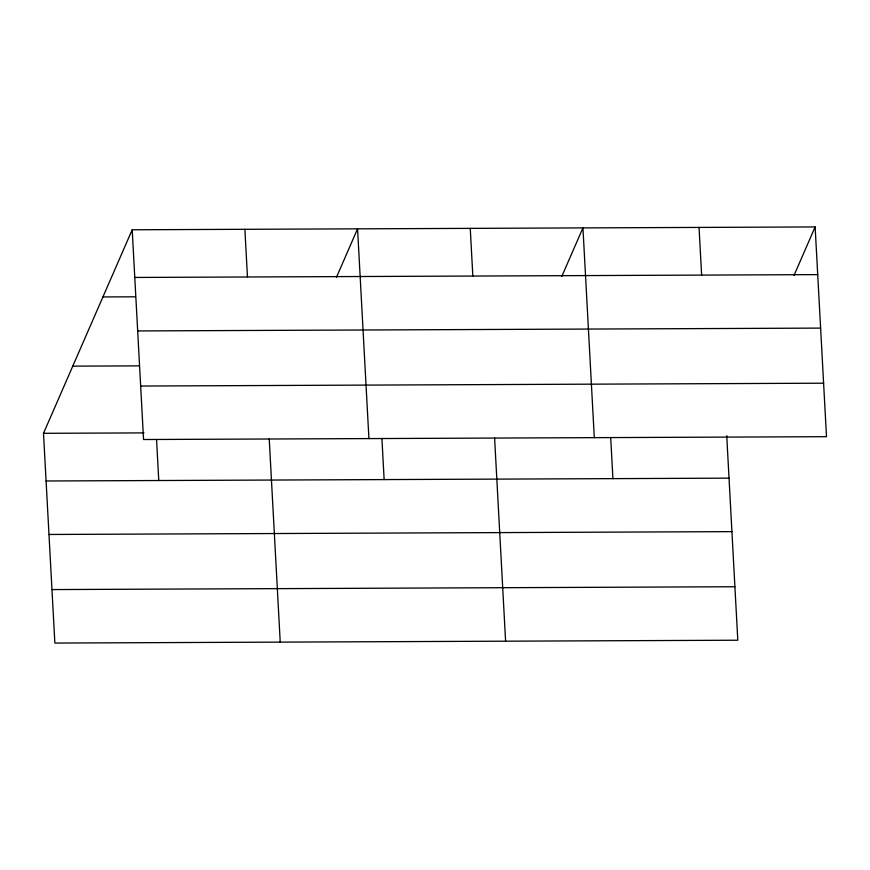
<?xml version="1.0" encoding="UTF-8"?>
<svg xmlns="http://www.w3.org/2000/svg" width="870" height="870" viewBox="0 0 870 870"><rect width="100%" height="100%" fill="white"/><g stroke="black" fill="none" stroke-linecap="round" stroke-linejoin="round"><path stroke-width="1.3" d="M726.733 435.772L737.803 640.222L54.864 643.061L43.5 433.314L132.196 229.778L815.136 226.939L826.5 436.686L143.561 439.524L132.196 229.778M336.429 277.345L357.57 228.843L368.923 438.589M561.803 276.41L582.943 227.907L594.297 437.643M794.005 275.453L815.136 226.939M134.785 277.454L817.724 274.615M102.932 296.942L135.513 296.811M137.677 330.937L820.617 328.099M72.775 366.15L139.298 365.868M140.657 386.041L823.607 383.202M43.5 433.314L143.963 432.901M46.077 480.99L729.027 478.152M48.981 534.474L731.92 531.635M51.961 589.577L734.911 586.739M699.045 227.418L701.622 275.094M610.696 437.588L612.926 478.641M494.606 438.067L505.6 641.19M470.257 228.375L472.834 276.051M381.919 438.534L384.138 479.587M269.232 439.002L280.227 642.125M244.883 229.31L247.461 276.986M156.546 439.47L158.764 480.523"/></g></svg>
